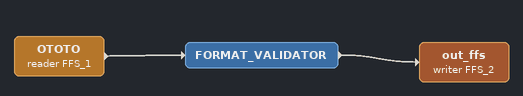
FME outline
OTOTO (reader FFS_1)
    -> FORMAT_VALIDATOR
FORMAT_VALIDATOR
    -> out_ffs (writer FFS_2)
out_ffs (writer FFS_2)
